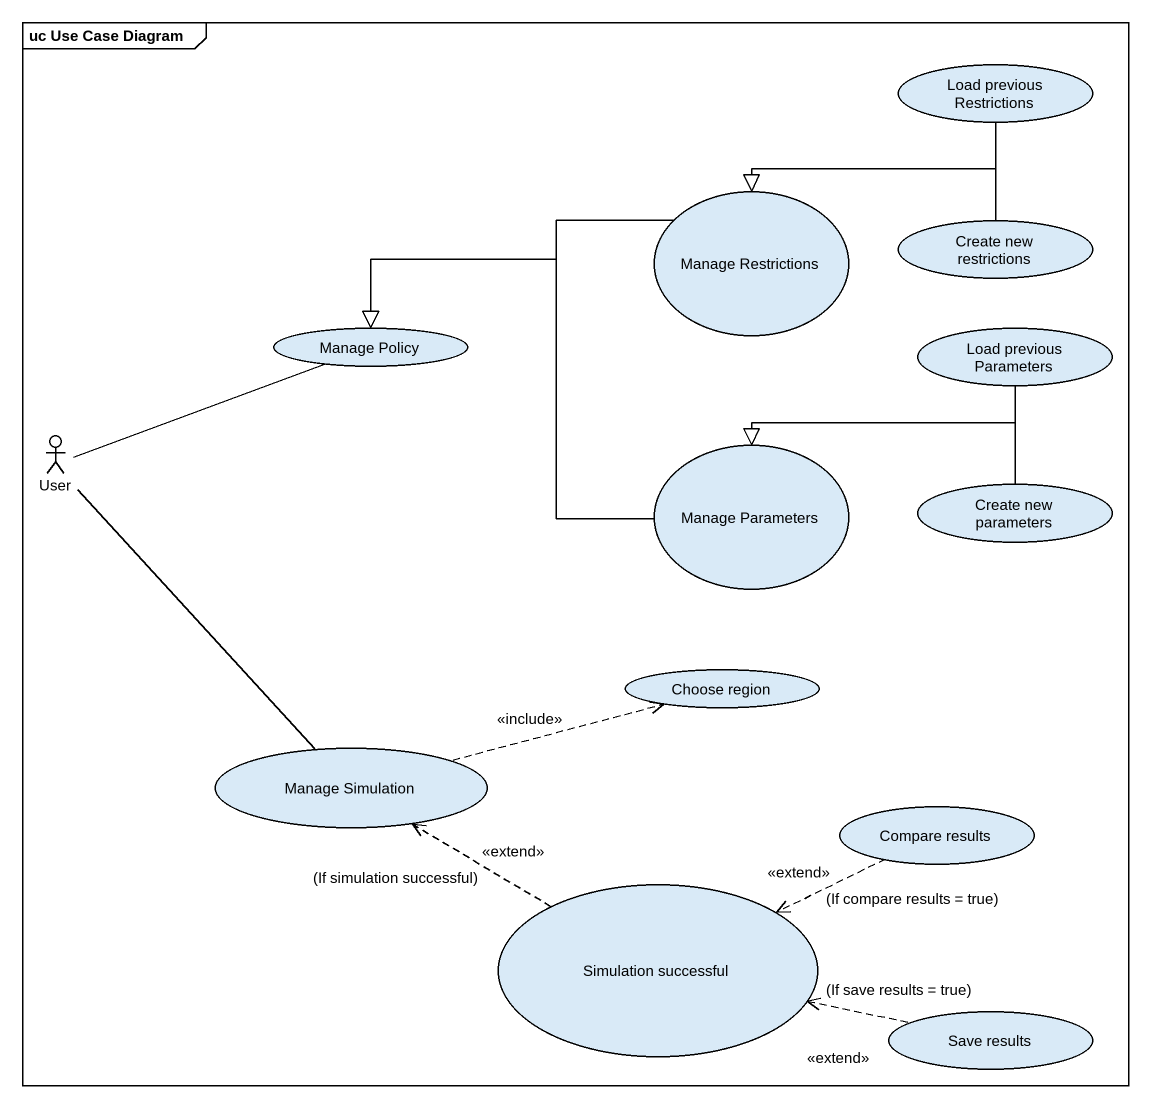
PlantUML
@startuml
mainframe uc Use Case Diagram
usecase "Load previous Restrictions" as Load_previous_Restrictions
usecase "Manage Restrictions" as Manage_Restrictions
usecase "Create new restrictions" as Create_new_restrictions
usecase "Manage Policy" as Manage_Policy
usecase "Load previous Parameters" as Load_previous_Parameters
actor User
usecase "Manage Parameters" as Manage_Parameters
usecase "Create new parameters" as Create_new_parameters
usecase "Choose region" as Choose_region
usecase "Manage Simulation" as Manage_Simulation
usecase "Compare results" as Compare_results
usecase "Simulation successful" as Simulation_successful
usecase "Save results" as Save_results
Load_previous_Restrictions --|> Manage_Restrictions
Manage_Restrictions -left-|> Manage_Policy
Create_new_restrictions -left-|> Manage_Restrictions
Load_previous_Parameters --|> Manage_Parameters
User -right- Manage_Policy
User -- Manage_Simulation
Manage_Parameters -left-|> Manage_Policy
Create_new_parameters -left-|> Manage_Parameters
Manage_Simulation .right.> Choose_region : <<include>>
Compare_results .left.> Simulation_successful : <<extend>>\n(If compare results = true)
Simulation_successful .left.> Manage_Simulation : <<extend>>\n(If simulation successful)
Save_results .left.> Simulation_successful : (If save results = true)\n<<extend>>
@enduml
